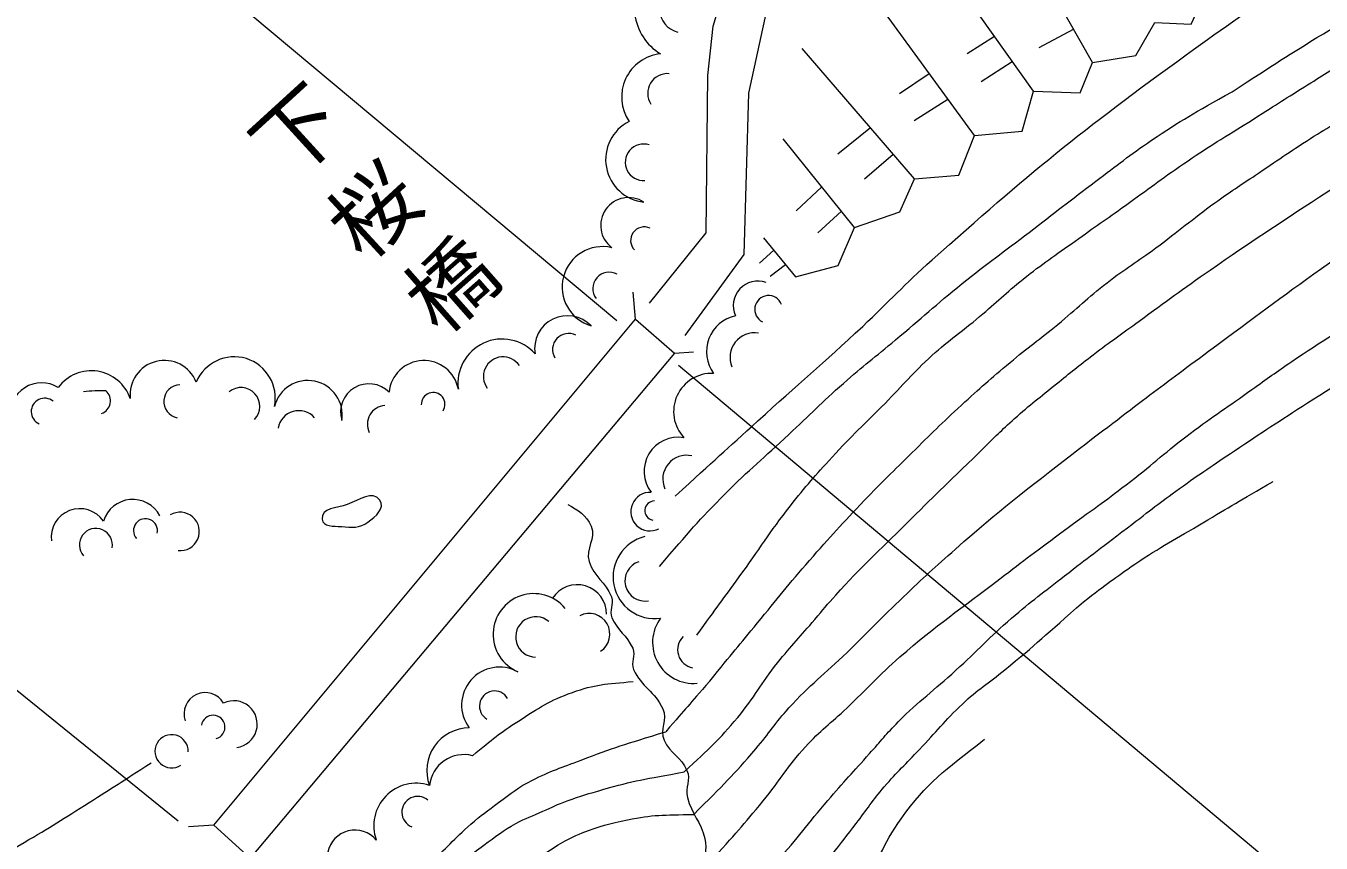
# Model space of a CAD drawing. Units: millimetres, scale not verified. Extents: x 40000 to 680000, y 20000 to 380000.
# Drawn here: x 115321 to 152808, y 268397 to 292046 of the extents above; entities that cross this region are included whole.
import ezdxf
from ezdxf.enums import TextEntityAlignment as Align

# ---------------------------------------------------------------- set-up
doc = ezdxf.new("R2010")
doc.units = ezdxf.units.MM
doc.header["$LTSCALE"] = 1000
for name, color, linetype, lineweight in [('M-BGD', 7, 'Continuous', 13), ('M-STR-HTXT', 7, 'Continuous', 13), ('M-STR-STR1', 1, 'Continuous', 13)]:
    doc.layers.add(name, color=color, linetype=linetype, lineweight=lineweight)
doc.styles.add('ＭＳ ゴシック', font='')
doc.styles.get('ＭＳ ゴシック').set_extended_font_data('MS Gothic')

msp = doc.modelspace()

# ---------------------------------------------------------------- linework, layer by layer
at = {"layer": 'M-BGD'}
for p, q in [((146188, 290987), (143973, 294910)), ((144480, 290158), (141436, 294458)), ((142772, 288877), (139200, 293780)), ((142566, 291243), (143353, 291751)), ((144651, 291419), (145641, 291956)), ((141039, 287621), (137793, 291394)), ((142968, 290439), (143871, 291019)), ((140607, 290087), (141464, 290672)), ((141034, 289309), (142006, 289929)), ((138818, 288348), (139764, 289103)), ((139305, 286214), (137235, 288775)), ((139596, 287620), (140423, 288336)), ((137612, 286690), (138360, 287384)), ((138240, 286062), (138924, 286686)), ((136557, 285183), (136965, 285552)), ((136858, 284806), (137302, 285142))]:
    msp.add_line(p, q, dxfattribs=at)
for points in [[(133374, 284025), (135007, 286059), (135057, 290606), (135208, 292038), (135509, 293043), (136363, 294399), (137662, 295701), (142521, 297031)], [(142821, 295883), (138114, 294520), (137461, 293691), (136808, 292711), (136236, 290096), (136103, 285426), (134393, 283091)], [(136668, 285913), (137597, 284782), (138828, 285109), (139305, 286214), (140612, 286666), (141039, 287621), (142320, 287722), (142772, 288877), (144154, 289003), (144480, 290158), (145837, 290108), (146188, 290987), (147444, 291188), (147997, 292143), (149052, 292092), (149404, 292871), (150283, 292670), (150710, 293826), (151790, 293625), (152494, 294479), (153925, 294579)]]:
    msp.add_lwpolyline(points, dxfattribs=at)
for centre, radius, start, end in [((134496, 292577), 1563, 135.2918, 238.8128), ((134354, 292541), 693, 108.0993, 256.2228), ((133823, 289989), 1259, 96.2452, 214.2045), ((133889, 290094), 571, 85.1572, 212.9153), ((133339, 288176), 1238, 116.7563, 263.9618), ((133196, 288100), 528, 72.0199, 274.0742), ((132763, 286273), 806, 56.4171, 233.1438), ((133218, 285834), 394, 64.9364, 223.5559), ((132013, 284488), 1171, 76.8305, 253.576), ((132200, 284447), 472, 60.7908, 218.0066), ((136504, 283952), 709, 70.073, 204.5082), ((136815, 283842), 400, 20.7314, 244.4296), ((130994, 282710), 949, 43.6054, 189.5247), ((136088, 282615), 1068, 102.3462, 215.8639), ((131024, 282685), 460, 62.4635, 212.1177), ((136411, 282454), 710, 80.8396, 202.6928), ((129103, 281705), 1278, 41.6149, 187.9354), ((119329, 281372), 992, 21.5321, 186.5404), ((121350, 281281), 1189, 347.9639, 157.4731), ((126840, 281348), 1014, 10.2519, 174.6214), ((129130, 281901), 568, 33.4495, 216.7421), ((117214, 280872), 1193, 18.9306, 143.2659), ((135172, 280886), 1104, 87.3977, 223.2486), ((115781, 280784), 933, 59.2215, 184.7893), ((119793, 281179), 482, 92.1802, 258.7918), ((121548, 281037), 543, 315.4512, 128.9177), ((123480, 280787), 997, 351.0047, 165.7605), ((125247, 280871), 818, 44.3991, 197.0004), ((115862, 280884), 387, 50.6273, 246.1577), ((117502, 276574), 4913, 88.3885, 96.0167), ((117384, 281195), 386, 289.6551, 48.5739), ((127107, 281094), 342, 327.0037, 181.7118), ((123221, 280301), 609, 41.7256, 170.1652), ((125744, 280518), 541, 93.5487, 206.1686), ((134205, 279149), 994, 80.5856, 217.2198), ((134443, 278931), 689, 77.3578, 204.2277), ((133388, 277990), 558, 87.3611, 296.8284), ((118412, 277454), 888, 27.7894, 162.7584), ((133515, 278018), 279, 90.3079, 259.3032), ((116882, 277243), 831, 34.7784, 187.1686), ((118783, 277439), 347, 347.6578, 220.4147), ((119785, 277416), 556, 263.7359, 121.0256), ((117346, 277026), 478, 349.3888, 221.1215), ((133518, 276096), 1203, 103.4779, 278.2027), ((133243, 275983), 584, 108.0854, 279.3871), ((130022, 274438), 1178, 39.6326, 247.0552), ((131276, 275024), 849, 359.6101, 147.1663), ((130079, 274363), 583, 49.2645, 269.6234), ((131628, 274447), 594, 303.2327, 117.2801), ((134645, 274202), 1186, 143.6528, 274.8449), ((134713, 273996), 531, 134.1544, 259.8273), ((129030, 272392), 1098, 61.0044, 217.0521), ((120513, 272137), 614, 30.3027, 199.2476), ((128886, 272363), 437, 30.3236, 239.6764), ((121339, 271838), 678, 277.4637, 115.9348), ((120741, 271754), 343, 284.8805, 171.1451), ((119538, 271054), 481, 358.1524, 303.7384), ((128160, 270493), 1237, 90.3297, 200.28), ((127995, 269956), 1001, 75.3702, 173.7973), ((126613, 268903), 1224, 71.5658, 200.0038), ((126659, 269292), 457, 49.1081, 248.0328), ((124845, 267968), 805, 39.8696, 232.2922)]:
    msp.add_arc(centre, radius, start, end, dxfattribs=at)
for points, knots in [([(150713, 289262), (151495, 289760), (151692, 289886), (152323, 290282), (152841, 290606), (153132, 290788), (153653, 291109), (154246, 291475), (154570, 291695), (155175, 292040), (155830, 292414), (156205, 292608), (156874, 292956), (157740, 293406), (158229, 293650), (159105, 294079), (160081, 294558), (160632, 294818), (161618, 295276), (162318, 295601), (162716, 295771), (163420, 296089), (164200, 296441), (164631, 296649), (165415, 296990), (166153, 297311), (166573, 297476), (167321, 297773), (168658, 298305), (169106, 298452), (170779, 299044)], [0, 0, 0, 0, 1, 1, 1, 2, 2, 2, 3, 3, 3, 4, 4, 4, 5, 5, 5, 6, 6, 6, 7, 7, 7, 8, 8, 8, 9, 9, 9, 10, 10, 10, 10]), ([(150236, 290142), (151498, 290965), (151831, 291187), (152876, 291820), (153741, 292344), (154236, 292620), (155111, 293126), (155914, 293590), (156361, 293855), (157171, 294307), (157961, 294747), (158404, 294993), (159206, 295412), (160054, 295855), (160535, 296091), (161391, 296517), (162645, 297142), (163049, 297332), (164617, 298084)], [0, 0, 0, 0, 1, 1, 1, 2, 2, 2, 3, 3, 3, 4, 4, 4, 5, 5, 5, 6, 6, 6, 6]), ([(134116, 278440), (135278, 279502), (135572, 279769), (136508, 280618), (137689, 281689), (138377, 282261), (139540, 283351), (140331, 284094), (140737, 284550), (141547, 285273), (144300, 287734), (145910, 289049), (148905, 291209), (151205, 292869), (152025, 293415), (154941, 295247)], [0, 0, 0, 0, 1, 1, 1, 2, 2, 2, 3, 3, 3, 4, 4, 4, 5, 5, 5, 5]), ([(135113, 273085), (135783, 273905), (135953, 274112), (136495, 274768), (137081, 275477), (137397, 275884), (138002, 276577), (138605, 277267), (138952, 277647), (139585, 278310), (140112, 278862), (140422, 279156), (140966, 279692), (141520, 280237), (141826, 280548), (142398, 281073), (142936, 281567), (143245, 281836), (143805, 282304), (144335, 282748), (144653, 282971), (145187, 283409), (145752, 283874), (146042, 284165), (146618, 284615), (147150, 285031), (147483, 285217), (148025, 285620), (148699, 286121), (149055, 286432), (149733, 286926), (150184, 287255), (150452, 287418), (150914, 287730), (151530, 288146), (151870, 288386), (152497, 288785), (153064, 289147), (153397, 289326), (153979, 289664), (154844, 290168), (155128, 290321), (156214, 290920)], [0, 0, 0, 0, 1, 1, 1, 2, 2, 2, 3, 3, 3, 4, 4, 4, 5, 5, 5, 6, 6, 6, 7, 7, 7, 8, 8, 8, 9, 9, 9, 10, 10, 10, 11, 11, 11, 12, 12, 12, 13, 13, 13, 14, 14, 14, 14]), ([(133656, 276401), (134535, 277427), (134782, 277723), (135566, 278511), (136256, 279205), (136684, 279551), (137399, 280219), (138018, 280797), (138348, 281140), (138982, 281701), (139556, 282209), (139902, 282465), (140489, 282957), (141247, 283593), (141654, 283969), (142423, 284590), (143164, 285188), (143602, 285493), (144358, 286072), (145113, 286651), (145531, 286982), (146292, 287554), (146915, 288022), (147256, 288296), (147900, 288735), (148779, 289335), (149110, 289508), (150236, 290142)], [0, 0, 0, 0, 1, 1, 1, 2, 2, 2, 3, 3, 3, 4, 4, 4, 5, 5, 5, 6, 6, 6, 7, 7, 7, 8, 8, 8, 9, 9, 9, 9]), ([(134737, 274416), (135337, 275233), (135489, 275440), (135967, 276099), (136550, 276901), (136841, 277377), (137450, 278159), (137894, 278730), (138168, 279031), (138655, 279566), (139230, 280197), (139589, 280515), (140188, 281123), (140718, 281663), (140984, 281997), (141544, 282505), (142061, 282973), (142392, 283187), (142926, 283635), (143421, 284051), (143676, 284312), (144182, 284716), (144753, 285171), (145097, 285394), (145689, 285821), (146254, 286229), (146578, 286447), (147146, 286851), (147805, 287320), (148160, 287602), (148829, 288057), (149552, 288548), (149800, 288699), (150713, 289262)], [0, 0, 0, 0, 1, 1, 1, 2, 2, 2, 3, 3, 3, 4, 4, 4, 5, 5, 5, 6, 6, 6, 7, 7, 7, 8, 8, 8, 9, 9, 9, 10, 10, 10, 11, 11, 11, 11]), ([(145820, 279820), (147760, 281294), (148255, 281673), (149832, 282839), (151085, 283764), (151778, 284294), (153054, 285188), (154261, 286035), (154950, 286490), (156171, 287316), (156950, 287843), (157194, 288008), (158166, 288661)], [0, 0, 0, 0, 1, 1, 1, 2, 2, 2, 3, 3, 3, 4, 4, 4, 4]), ([(142931, 279719), (143400, 280189), (143532, 280318), (143936, 280681), (144394, 281092), (144671, 281299), (145148, 281686), (145559, 282020), (145790, 282208), (146212, 282529), (146725, 282918), (147020, 283126), (147542, 283504), (148342, 284084), (148784, 284418), (149596, 284981), (150816, 285828), (151514, 286283), (152758, 287095), (153552, 287613), (153805, 287777), (154797, 288410)], [0, 0, 0, 0, 1, 1, 1, 2, 2, 2, 3, 3, 3, 4, 4, 4, 5, 5, 5, 6, 6, 6, 7, 7, 7, 7]), ([(145445, 277505), (146342, 278147), (146582, 278318), (147291, 278864), (147977, 279393), (148326, 279733), (149020, 280253), (149705, 280767), (150108, 281028), (150808, 281524), (151257, 281842), (151503, 282028), (151960, 282336), (152871, 282951), (153398, 283268), (154324, 283858), (155626, 284688), (156351, 285160), (157664, 285972), (158847, 286703), (159227, 286932), (160708, 287819)], [0, 0, 0, 0, 1, 1, 1, 2, 2, 2, 3, 3, 3, 4, 4, 4, 5, 5, 5, 6, 6, 6, 7, 7, 7, 7]), ([(147204, 277520), (147919, 278077), (148111, 278226), (148709, 278657), (149322, 279099), (149677, 279330), (150305, 279751), (151126, 280301), (151587, 280607), (152418, 281140), (153398, 281768), (153963, 282095), (154945, 282721), (155762, 283241), (156207, 283552), (157028, 284065), (158071, 284717), (158667, 285064), (159733, 285676), (160405, 286062), (160621, 286186), (161461, 286651)], [0, 0, 0, 0, 1, 1, 1, 2, 2, 2, 3, 3, 3, 4, 4, 4, 5, 5, 5, 6, 6, 6, 7, 7, 7, 7]), ([(134369, 270456), (135127, 271156), (135368, 271369), (135922, 272032), (136413, 272619), (136598, 273019), (137078, 273615), (137484, 274119), (137737, 274380), (138158, 274871), (138394, 275146), (138517, 275307), (138761, 275574), (139522, 276410), (139994, 276837), (140796, 277634), (141622, 278456), (141890, 278715), (142931, 279719)], [0, 0, 0, 0, 1, 1, 1, 2, 2, 2, 3, 3, 3, 4, 4, 4, 5, 5, 5, 6, 6, 6, 6]), ([(134650, 269225), (135528, 270109), (135787, 270348), (136450, 271128), (136834, 271580), (137007, 271869), (137404, 272309), (138014, 272984), (138435, 273283), (139087, 273916), (139730, 274540), (140073, 274905), (140720, 275524), (141297, 276076), (141631, 276375), (142227, 276906), (143577, 278106), (144075, 278459), (145820, 279820)], [0, 0, 0, 0, 1, 1, 1, 2, 2, 2, 3, 3, 3, 4, 4, 4, 5, 5, 5, 6, 6, 6, 6]), ([(125222, 277685), (124975, 277507), (124756, 277526), (124453, 277556), (124222, 277580), (123917, 277538), (123898, 277770), (123871, 278098), (124313, 278089), (124624, 278197), (124974, 278318), (125352, 278629), (125564, 278325), (125726, 278092), (125452, 277850), (125222, 277685)], [0, 0, 0, 0, 1, 1, 1, 2, 2, 2, 3, 3, 3, 4, 4, 4, 5, 5, 5, 5]), ([(145928, 275376), (146622, 275914), (146823, 276063), (147421, 276470), (148164, 276975), (148615, 277205), (149386, 277666), (150179, 278141), (150433, 278288), (151425, 278863)], [0, 0, 0, 0, 1, 1, 1, 2, 2, 2, 3, 3, 3, 3]), ([(131005, 278199), (131316, 278027), (131530, 277897), (131678, 277568), (131841, 277202), (131504, 276927), (131622, 276544), (131760, 276092), (132105, 275965), (132266, 275521), (132347, 275299), (132188, 275134), (132280, 274918), (132445, 274534), (132713, 274416), (132883, 274035), (132981, 273814), (132813, 273638), (132911, 273418), (133137, 272914), (133529, 272787), (133753, 272282), (133897, 271956), (133651, 271697), (133795, 271371), (133966, 270981), (134290, 270895), (134454, 270502), (134571, 270219), (134392, 270014), (134468, 269717), (134592, 269227), (134855, 269017), (134972, 268525), (135052, 268189), (134897, 267962), (135028, 267642), (135111, 267440), (135285, 267404), (135379, 267207), (135558, 266831), (135288, 266530), (135440, 266141), (135541, 265883), (135707, 265795), (135823, 265543), (135966, 265232), (135843, 264992), (135991, 264683), (136077, 264504), (136226, 264460), (136290, 264272), (136381, 264005), (136166, 263828), (136225, 263552), (136281, 263289), (136447, 263187), (136514, 262926), (136593, 262625), (136520, 262437), (136580, 262132), (136647, 261787), (136709, 261655), (136870, 261281)], [0, 0, 0, 0, 1, 1, 1, 2, 2, 2, 3, 3, 3, 4, 4, 4, 5, 5, 5, 6, 6, 6, 7, 7, 7, 8, 8, 8, 9, 9, 9, 10, 10, 10, 11, 11, 11, 12, 12, 12, 13, 13, 13, 14, 14, 14, 15, 15, 15, 16, 16, 16, 17, 17, 17, 18, 18, 18, 19, 19, 19, 20, 20, 20, 21, 21, 21, 21]), ([(135111, 267835), (135867, 268678), (136074, 268903), (136658, 269616), (137150, 270218), (137361, 270608), (137885, 271183), (138316, 271657), (138616, 271865), (139082, 272306), (139686, 272879), (139990, 273237), (140618, 273783), (141699, 274725), (142371, 275172), (143509, 276043), (144262, 276618), (144503, 276801), (145445, 277505)], [0, 0, 0, 0, 1, 1, 1, 2, 2, 2, 3, 3, 3, 4, 4, 4, 5, 5, 5, 6, 6, 6, 6]), ([(135634, 266467), (136332, 267119), (136530, 267309), (137067, 267886), (137672, 268537), (137947, 268958), (138530, 269629), (138996, 270167), (139267, 270459), (139741, 270989), (140063, 271348), (140229, 271563), (140569, 271905), (141185, 272526), (141594, 272806), (142239, 273397), (142874, 273980), (143199, 274340), (143849, 274905), (144429, 275408), (144781, 275658), (145386, 276131), (146090, 276682), (146319, 276853), (147204, 277520)], [0, 0, 0, 0, 1, 1, 1, 2, 2, 2, 3, 3, 3, 4, 4, 4, 5, 5, 5, 6, 6, 6, 7, 7, 7, 8, 8, 8, 8]), ([(136131, 265003), (136608, 265467), (136750, 265603), (137107, 266022), (137446, 266421), (137603, 266670), (137919, 267086), (138209, 267467), (138368, 267682), (138658, 268062), (138928, 268415), (139082, 268610), (139353, 268963), (139671, 269378), (139824, 269631), (140166, 270027), (140544, 270466), (140787, 270684), (141185, 271106), (141670, 271619), (141915, 271933), (142426, 272421), (142872, 272846), (143177, 273020), (143653, 273411), (144560, 274157), (144841, 274416), (145928, 275376)], [0, 0, 0, 0, 1, 1, 1, 2, 2, 2, 3, 3, 3, 4, 4, 4, 5, 5, 5, 6, 6, 6, 7, 7, 7, 8, 8, 8, 9, 9, 9, 9]), ([(128248, 270925), (128842, 271422), (129031, 271577), (129579, 271929), (130159, 272302), (130486, 272532), (131137, 272758), (131797, 272988), (132106, 273010), (132899, 273070)], [0, 0, 0, 0, 1, 1, 1, 2, 2, 2, 3, 3, 3, 3]), ([(124379, 265800), (124991, 266262), (125147, 266379), (125635, 266755), (126168, 267164), (126480, 267376), (126992, 267810), (127485, 268227), (127708, 268519), (128198, 268940), (128500, 269200), (128679, 269334), (129002, 269568), (129374, 269838), (129571, 270013), (129981, 270221), (130511, 270490), (130834, 270585), (131388, 270799), (132330, 271163), (132661, 271253), (133840, 271621)], [0, 0, 0, 0, 1, 1, 1, 2, 2, 2, 3, 3, 3, 4, 4, 4, 5, 5, 5, 6, 6, 6, 7, 7, 7, 7]), ([(107624, 245320), (108998, 246247), (109388, 246498), (110461, 247330), (111294, 247976), (111728, 248377), (112544, 249044), (113241, 249612), (113641, 249918), (114332, 250492), (115257, 251260), (115739, 251734), (116681, 252481), (117483, 253118), (117958, 253442), (118791, 254039), (119490, 254539), (119888, 254812), (120599, 255295), (121367, 255816), (121800, 256104), (122584, 256601), (123205, 256994), (123564, 257198), (124192, 257581), (124771, 257934), (125077, 258162), (125674, 258485), (126276, 258810), (126641, 258938), (127256, 259238), (127946, 259575), (128312, 259809), (129015, 260118), (129714, 260425), (130131, 260535), (130849, 260796), (131671, 261095), (132125, 261284), (132959, 261550), (133648, 261769), (134052, 261834), (134742, 262052), (135328, 262237), (135729, 262216), (136224, 262579), (136689, 262920), (136859, 263220), (137210, 263677), (138171, 264929), (138679, 265658), (139490, 267012), (139969, 267814), (140110, 268342), (140653, 269101), (141410, 270160), (141897, 270482), (143065, 271401)], [0, 0, 0, 0, 1, 1, 1, 2, 2, 2, 3, 3, 3, 4, 4, 4, 5, 5, 5, 6, 6, 6, 7, 7, 7, 8, 8, 8, 9, 9, 9, 10, 10, 10, 11, 11, 11, 12, 12, 12, 13, 13, 13, 14, 14, 14, 15, 15, 15, 16, 16, 16, 17, 17, 17, 18, 18, 18, 19, 19, 19, 19]), ([(104093, 264135), (105390, 264659), (105738, 264793), (106774, 265258), (107529, 265596), (107917, 265870), (108695, 266154), (109345, 266392), (109728, 266473), (110403, 266624), (111246, 266812), (111765, 266726), (112581, 267008), (113703, 267396), (114242, 267829), (115272, 268418), (116019, 268845), (116422, 269112), (117151, 269571), (117856, 270014), (118079, 270160), (118944, 270724)], [0, 0, 0, 0, 1, 1, 1, 2, 2, 2, 3, 3, 3, 4, 4, 4, 5, 5, 5, 6, 6, 6, 7, 7, 7, 7]), ([(124832, 265398), (125529, 265933), (125707, 266069), (126263, 266503), (126776, 266903), (127061, 267129), (127570, 267533), (127963, 267846), (128168, 268042), (128575, 268337), (128929, 268595), (129120, 268754), (129504, 268965), (129797, 269126), (129977, 269182), (130283, 269317), (130556, 269437), (130705, 269516), (130986, 269618), (131383, 269762), (131611, 269827), (132016, 269945), (132919, 270208), (133248, 270247), (134369, 270456)], [0, 0, 0, 0, 1, 1, 1, 2, 2, 2, 3, 3, 3, 4, 4, 4, 5, 5, 5, 6, 6, 6, 7, 7, 7, 8, 8, 8, 8]), ([(130145, 267963), (130700, 268336), (130893, 268472), (131426, 268691), (131917, 268894), (132212, 268959), (132732, 269068), (133467, 269223), (133767, 269209), (134650, 269225)], [0, 0, 0, 0, 1, 1, 1, 2, 2, 2, 3, 3, 3, 3])]:
    msp.add_open_spline(points, degree=3, knots=knots, dxfattribs=at)
msp.add_open_spline([(135113, 273085), (134476, 272353), (134476, 272353), (133840, 271621)], degree=3, dxfattribs=at)
at = {"layer": 'M-STR-HTXT'}
for p, q in [((103953, 307349), (132424, 283518)), ((119732, 269027), (91362, 291970)), ((134214, 282226), (151579, 267655))]:
    msp.add_line(p, q, dxfattribs=at)
at = {"layer": 'M-STR-STR1'}
for p, q in [((132967, 283558), (132896, 284338)), ((134098, 282579), (134640, 282609)), ((120759, 268913), (120030, 268863))]:
    msp.add_line(p, q, dxfattribs=at)
msp.add_lwpolyline([(120759, 268913), (132967, 283558), (134098, 282579), (121814, 267959)], close=True, dxfattribs=at)

# ---------------------------------------------------------------- texts
at = {"layer": 'M-BGD', "style": 'ＭＳ ゴシック'}
for s, rotation, p in [('下', 42.368, (124185, 287905)), ('桜', 42.616, (126395, 285619)), ('橋', 41.373, (128606, 283459))]:
    msp.add_text(s, height=1833, rotation=rotation, dxfattribs=at).set_placement(p, align=Align.BOTTOM_CENTER)

doc.saveas('drawing.dxf')
